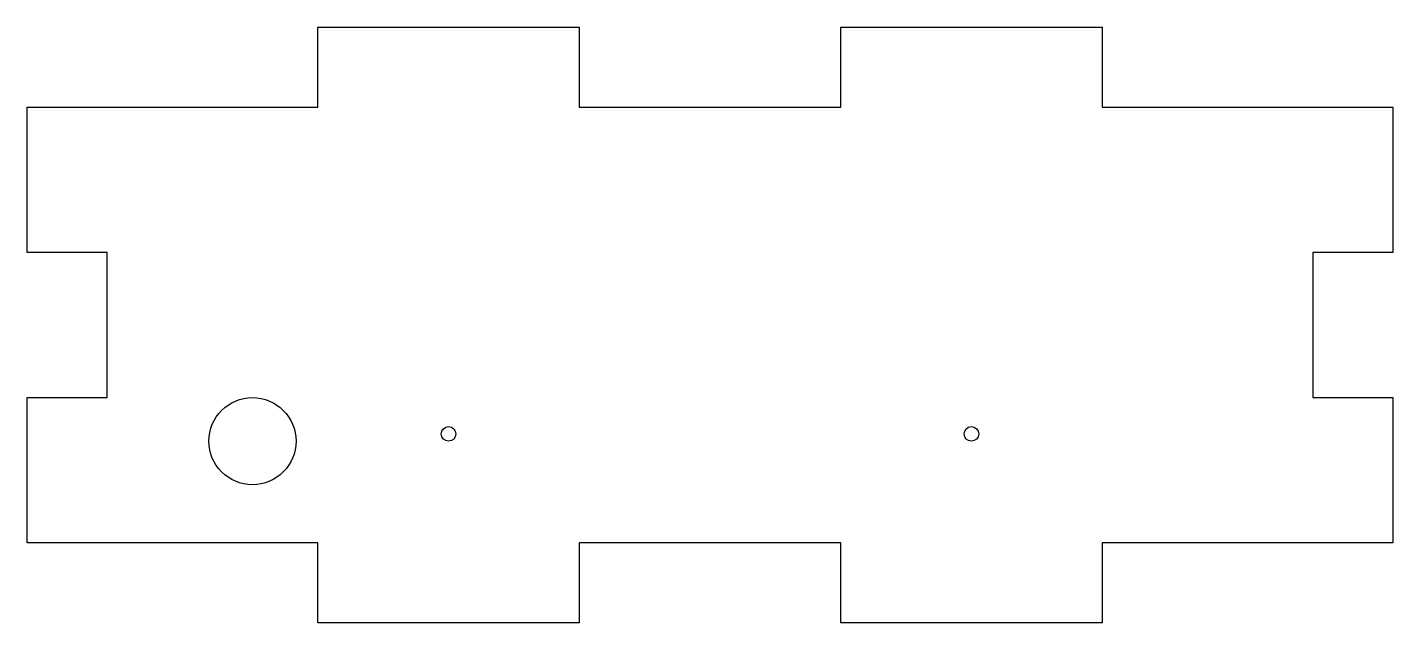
# Model space of a CAD drawing. Header units: millimetres. Extents: x -47 to 47, y 2 to 43.
import ezdxf

# ---------------------------------------------------------------- set-up
doc = ezdxf.new("R2010")
doc.units = ezdxf.units.MM
doc.layers.get('0').update_dxf_attribs({"linetype": 'CONTINUOUS'})

msp = doc.modelspace()

# ---------------------------------------------------------------- linework, layer by layer
msp.add_lwpolyline([(9, 2), (9, 7.5), (-9, 7.5), (-9, 2), (-27, 2), (-27, 7.5), (-47, 7.5), (-47, 17.5), (-41.5, 17.5), (-41.5, 27.5), (-47, 27.5), (-47, 37.5), (-27, 37.5), (-27, 43), (-9, 43), (-9, 37.5), (9, 37.5), (9, 43), (27, 43), (27, 37.5), (47, 37.5), (47, 27.5), (41.5, 27.5), (41.5, 17.5), (47, 17.5), (47, 7.5), (27, 7.5), (27, 2)], close=True)
for centre, radius in [((-31.5, 14.5), 3), ((-18, 15), 0.5), ((18, 15), 0.5)]:
    msp.add_circle(centre, radius)

doc.saveas('drawing.dxf')
